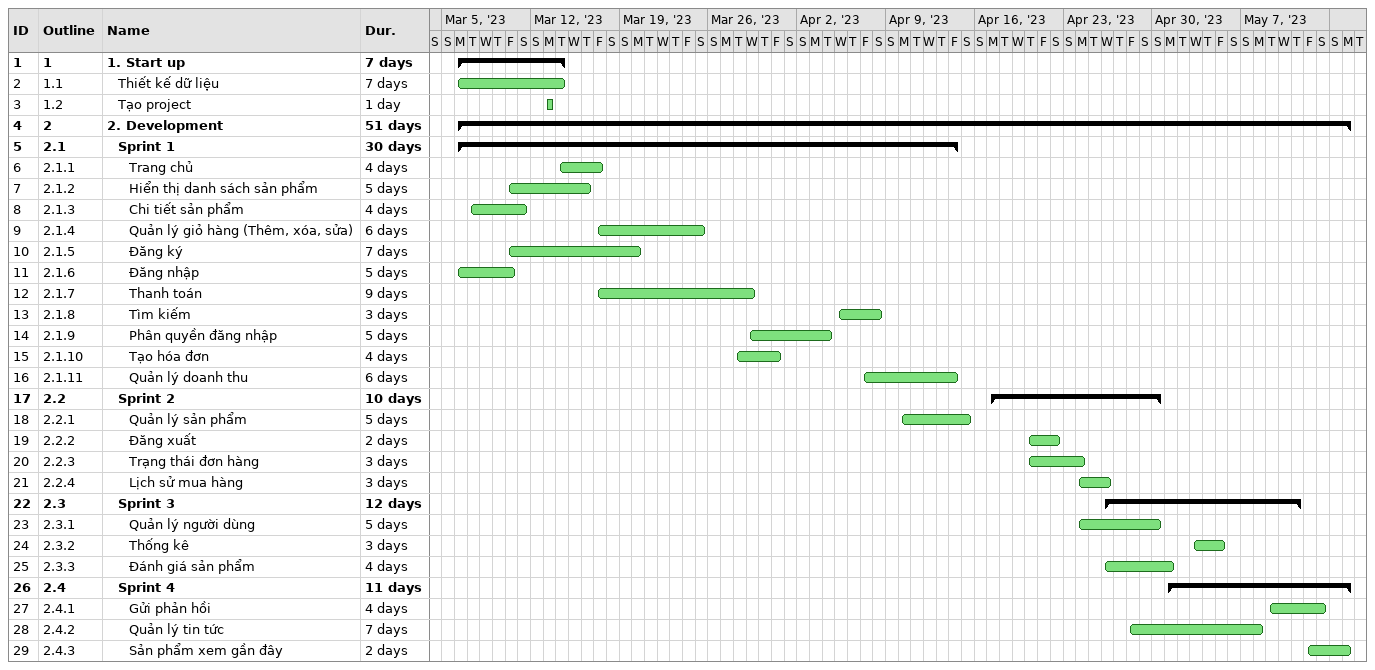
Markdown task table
| ID | WBS | Task | Duration | Start | Finish |
|---|---|---|---|---|---|
| 1 | 1 | **1. Start up** | 7d | 2023-03-06 | 2023-03-14 |
| 2 | 1.1 | Thiết kế dữ liệu | 7d | 2023-03-06 | 2023-03-14 |
| 3 | 1.2 | Tạo project | 1d | 2023-03-13 | 2023-03-13 |
| 4 | 2 | **2. Development** | 51d | 2023-03-06 | 2023-05-15 |
| 5 | 2.1 | **Sprint 1** | 30d | 2023-03-06 | 2023-04-14 |
| 6 | 2.1.1 | Trang chủ | 4d | 2023-03-14 | 2023-03-17 |
| 7 | 2.1.2 | Hiển thị danh sách sản phẩm | 5d | 2023-03-10 | 2023-03-16 |
| 8 | 2.1.3 | Chi tiết sản phẩm | 4d | 2023-03-07 | 2023-03-11 |
| 9 | 2.1.4 | Quản lý giỏ hàng (Thêm, xóa, sửa) | 6d | 2023-03-17 | 2023-03-25 |
| 10 | 2.1.5 | Đăng ký | 7d | 2023-03-10 | 2023-03-20 |
| 11 | 2.1.6 | Đăng nhập | 5d | 2023-03-06 | 2023-03-10 |
| 12 | 2.1.7 | Thanh toán | 9d | 2023-03-17 | 2023-03-29 |
| 13 | 2.1.8 | Tìm kiếm | 3d | 2023-04-05 | 2023-04-08 |
| 14 | 2.1.9 | Phân quyền đăng nhập | 5d | 2023-03-29 | 2023-04-04 |
| 15 | 2.1.10 | Tạo hóa đơn | 4d | 2023-03-28 | 2023-03-31 |
| 16 | 2.1.11 | Quản lý doanh thu | 6d | 2023-04-07 | 2023-04-14 |
| 17 | 2.2 | **Sprint 2** | 10d | 2023-04-17 | 2023-04-30 |
| 18 | 2.2.1 | Quản lý sản phẩm | 5d | 2023-04-10 | 2023-04-15 |
| 19 | 2.2.2 | Đăng xuất | 2d | 2023-04-20 | 2023-04-22 |
| 20 | 2.2.3 | Trạng thái đơn hàng | 3d | 2023-04-20 | 2023-04-24 |
| 21 | 2.2.4 | Lịch sử mua hàng | 3d | 2023-04-24 | 2023-04-26 |
| 22 | 2.3 | **Sprint 3** | 12d | 2023-04-26 | 2023-05-11 |
| 23 | 2.3.1 | Quản lý người dùng | 5d | 2023-04-24 | 2023-04-30 |
| 24 | 2.3.2 | Thống kê | 3d | 2023-05-03 | 2023-05-05 |
| 25 | 2.3.3 | Đánh giá sản phẩm | 4d | 2023-04-26 | 2023-05-01 |
| 26 | 2.4 | **Sprint 4** | 11d | 2023-05-01 | 2023-05-15 |
| 27 | 2.4.1 | Gửi phản hồi | 4d | 2023-05-09 | 2023-05-13 |
| 28 | 2.4.2 | Quản lý tin tức | 7d | 2023-04-28 | 2023-05-08 |
| 29 | 2.4.3 | Sản phẩm xem gần đây | 2d | 2023-05-12 | 2023-05-15 |
